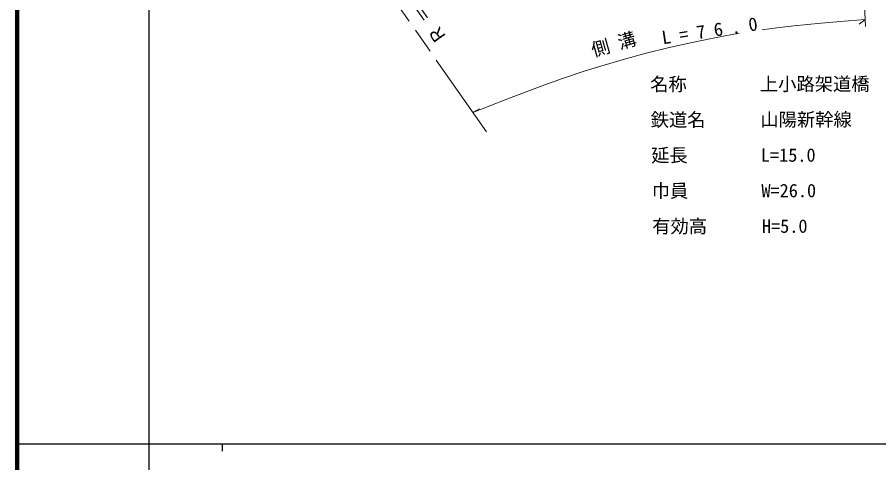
# Model space of a CAD drawing. Units: millimetres, scale not verified. Extents: x 40000 to 680000, y 20000 to 380000.
# Drawn here: x 40000 to 157791, y 202409 to 263343 of the extents above; entities that cross this region are included whole.
import ezdxf
from ezdxf.enums import TextEntityAlignment as Align

# ---------------------------------------------------------------- set-up
doc = ezdxf.new("R2010")
doc.units = ezdxf.units.MM
doc.header["$LTSCALE"] = 1000
doc.linetypes.add('CHAIN', pattern=[18.5, 12, -1.5, 3.5, -1.5])
for name, color, linetype, lineweight in [('M-BGD', 7, 'Continuous', 25), ('M-BMK', 2, 'CHAIN', 13), ('M-STR-HTXT', 7, 'Continuous', 13), ('M-TTL', 2, 'Continuous', 140), ('M-TTL-BAND', 7, 'Continuous', 25)]:
    doc.layers.add(name, color=color, linetype=linetype, lineweight=lineweight)
doc.styles.add('ＭＳ ゴシック', font='')
doc.styles.get('ＭＳ ゴシック').set_extended_font_data('MS Gothic')

msp = doc.modelspace()

# ---------------------------------------------------------------- linework, layer by layer
at = {"layer": 'M-BMK'}
msp.add_line((104176, 247647), (62662, 306999), dxfattribs=at)
at = {"layer": 'M-STR-HTXT'}
for p, q in [((155981, 262055), (155499, 271226)), ((149917, 262552), (153665, 262859)), ((153665, 262859), (154802, 262946)), ((154802, 262946), (155940, 263032)), ((155952, 263010), (155117, 262388)), ((141867, 261632), (143497, 261864)), ((143497, 261864), (146176, 262185)), ((146176, 262185), (149917, 262552)), ((132053, 259843), (135167, 260489)), ((135167, 260489), (137987, 261015)), ((137987, 261015), (138699, 261132)), ((128950, 259139), (132053, 259843)), ((123022, 257613), (125978, 258405)), ((125978, 258405), (128950, 259139)), ((117498, 255951), (120246, 256809)), ((120246, 256809), (123022, 257613)), ((114553, 254959), (117498, 255951)), ((111627, 253911), (114553, 254959)), ((106952, 252141), (111627, 253911)), ((102307, 250319), (106952, 252141)), ((102307, 250319), (103209, 250833))]:
    msp.add_line(p, q, dxfattribs=at)
at = {"layer": 'M-TTL'}
msp.add_line((40000, 380000), (40000, 20000), dxfattribs=at)
at = {"layer": 'M-TTL-BAND'}
for p, q in [((58000, 370000), (58000, 20000)), ((40000, 205000), (579000, 205000)), ((68000, 205000), (68000, 204000))]:
    msp.add_line(p, q, dxfattribs=at)

# ---------------------------------------------------------------- texts
at = {"layer": 'M-BGD', "style": 'ＭＳ ゴシック'}
for s, p in [('名称\u3000\u3000\u3000\u3000上小路架道橋', (126533, 252708)), ('鉄道名\u3000\u3000\u3000山陽新幹線', (126604, 247850)), ('延長\u3000\u3000\u3000\u3000L=15.0', (126674, 242993)), ('巾員\u3000\u3000\u3000\u3000W=26.0', (126745, 238135)), ('有効高\u3000\u3000\u3000H=5.0', (126816, 233278))]:
    msp.add_text(s, height=1833, rotation=0.1, dxfattribs=at).set_placement(p, align=Align.BOTTOM_LEFT)
at = {"layer": 'M-BGD', "insert": (98928, 260452), "char_height": 1833, "attachment_point": 7, "rotation": 125.1, "style": 'ＭＳ ゴシック'}
msp.add_mtext('\\T1.43;Ｒ＝130', dxfattribs=at)
at = {"layer": 'M-STR-HTXT', "style": 'ＭＳ ゴシック'}
msp.add_text('側 溝', height=1833, rotation=15.9, dxfattribs=at).set_placement((118948, 257392), align=Align.BOTTOM_LEFT)
at = {"layer": 'M-STR-HTXT', "insert": (128266, 259610), "char_height": 1833, "attachment_point": 7, "rotation": 8.4, "style": 'ＭＳ ゴシック'}
msp.add_mtext('\\T1.92;L=76.0', dxfattribs=at)

doc.saveas('drawing.dxf')
